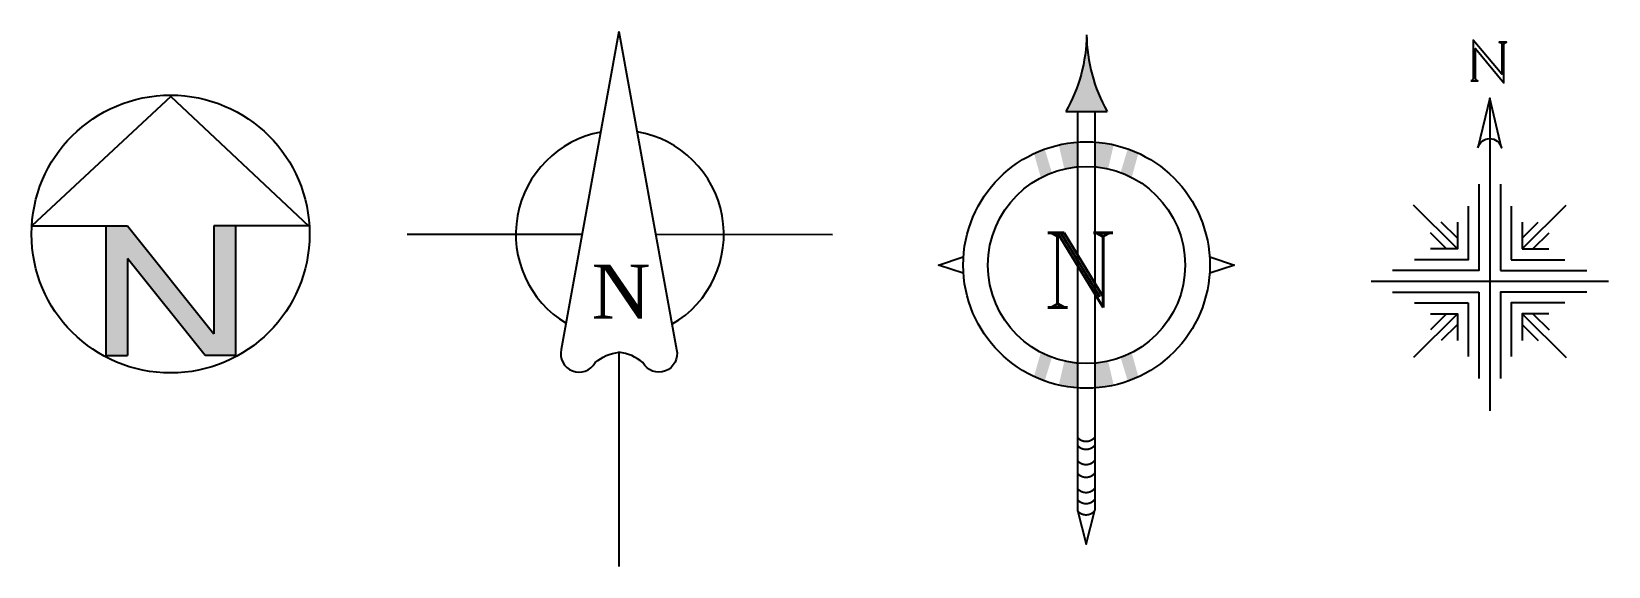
# Model space of a CAD drawing. Header units: metres. Extents: x 159 to 305, y 109 to 159.
import ezdxf
from ezdxf.enums import TextEntityAlignment as Align

# ---------------------------------------------------------------- set-up
doc = ezdxf.new("R2010")
doc.units = ezdxf.units.M
doc.layers.get('0').update_dxf_attribs({"color": 6})
doc.layers.add('Notes', color=7, linetype='Continuous')
doc.styles.add('iecNAME', font='TIMES.TTF')
doc.styles.add('Roman', font='romant.shx')

# ---------------------------------------------------------------- blocks, each defined once
blk = doc.blocks.new('NorthPnt 10')
blk.add_hatch(color=256).paths.add_polyline_path([(-4, -15.002), (3.197, -23.999), (6, -23.999), (6, -11.999), (4, -11.999), (4, -21.999), (-4, -11.999), (-6, -11.999), (-6, -23.999), (-4, -23.999)])
for p, q in [((0, 0), (-12.86, -11.999)), ((0, 0), (12.782, -11.999)), ((-12.86, -11.999), (-6, -11.999)), ((-6, -11.999), (-6, -23.999)), ((-6, -11.999), (-4, -11.999)), ((-4, -11.999), (4, -21.999)), ((4, -11.999), (4, -21.999)), ((6, -11.999), (4, -11.999)), ((6, -11.999), (6, -23.999)), ((12.782, -11.999), (6, -11.999)), ((3.195, -23.996), (-4, -15.002)), ((-4, -15.002), (-4, -23.999)), ((-6, -23.999), (-4, -23.999)), ((6, -23.999), (3.195, -23.999))]:
    blk.add_line(p, q)
blk.add_circle((-0.013, -12.745), 12.885)
blk = doc.blocks.new('NorthPnt 11')
for p, q in [((-19.7, 0.02), (-3.49, 0)), ((3.32, 0), (19.7, -0.02)), ((-0.08, -10.94), (-0.08, -30.8))]:
    blk.add_line(p, q)
for points in [[(-0.08, 18.81), (-5.43, -10.68, 0.877048), (-2.29, -11.9, -0.1543), (-0.08, -10.94, 0.090511)], [(-0.08, 18.81), (5.26, -10.68, -0.877048), (2.13, -11.9, 0.1543), (-0.08, -10.94, -0.090511)]]:
    blk.add_lwpolyline(points, format="xyb")
for start, end in [(100.5988, 238.8643), (300.0994, 80.4374)]:
    blk.add_arc((0, 0), 9.64, start, end)
at = {"color": 7, "style": 'iecNAME'}
blk.add_text('N', height=5.02, dxfattribs=at).set_placement((-2.62, -7.82))
blk = doc.blocks.new('NorthPnt 12')
blk.add_hatch(color=256).paths.add_polyline_path([(1.92, -7.1, -0.127271), (0, 0, -0.127271), (-1.92, -7.1)])
for p, q in [((-1.92, -7.1), (1.92, -7.1)), ((11.43, -20.57), (13.72, -21.34)), ((13.72, -21.34), (11.43, -22.1))]:
    blk.add_line(p, q)
for points in [[(0, 0, -0.127271), (-1.92, -7.1, -0.127271)], [(0, 0, 0.127271), (1.92, -7.1, 0.127271)]]:
    blk.add_lwpolyline(points, format="xyb")
for points in [[(-0.84, -7.1), (-0.84, -38.86)], [(0.76, -7.1), (0.76, -38.86)], [(-11.43, -22.1), (-13.72, -21.34), (-11.43, -20.57)], [(-0.84, -38.86), (-0.84, -44.06)], [(0.76, -38.86), (0.76, -44.06)], [(-0.83, -44.06), (-0.03, -47.24), (0.76, -44.06)]]:
    blk.add_lwpolyline(points)
at = {"const_width": 0.183}
for points in [[(-0.84, -37.33, 0.465825), (0.75, -37.33, 0.465825)], [(-0.84, -38.07, 0.465825), (0.75, -38.07, 0.465825)], [(-0.84, -39.48, 0.465825), (0.75, -39.48, 0.465825)], [(-0.84, -40.66, 0.465825), (0.75, -40.66, 0.465825)], [(-0.84, -42.07, 0.465825), (0.75, -42.07, 0.465825)], [(-0.84, -43.1, 0.465825), (0.75, -43.1, 0.465825)], [(-0.84, -44.14, 0.465825), (0.75, -44.14, 0.465825)]]:
    blk.add_lwpolyline(points, format="xyb", dxfattribs=at)
for radius in [11.43, 9.14]:
    blk.add_circle((0, -21.34), radius)
for points in [[(-2.57, -10.22), (-0.83, -9.96), (-2.05, -12.45), (-0.83, -12.35)], [(2.51, -10.22), (0.77, -9.96), (1.99, -12.45), (0.77, -12.35)], [(-4.87, -11), (-3.86, -10.64), (-4.24, -13.23), (-3.2, -12.81)], [(4.8, -11), (3.8, -10.64), (4.18, -13.23), (3.14, -12.81)], [(-4.87, -31.67), (-3.86, -32.03), (-4.24, -29.45), (-3.2, -29.86)], [(-2.57, -32.45), (-0.83, -32.71), (-2.05, -30.22), (-0.83, -30.33)], [(2.51, -32.45), (0.77, -32.71), (1.99, -30.22), (0.77, -30.33)], [(4.8, -31.67), (3.8, -32.03), (4.18, -29.45), (3.14, -29.86)]]:
    blk.add_solid(points)
at = {"color": 7, "style": 'Roman'}
blk.add_text('N', height=6.91, dxfattribs=at).set_placement((-4.19, -25.27), (3.04, -25.27), align=Align.ALIGNED)
blk = doc.blocks.new('NorthPnt 8')
at = {"color": 1, "linetype": 'Continuous'}
for points in [[(-1.76, 1.59), (-1.09, 1.59, -0.414214), (-1.33, 1.83), (-1.33, 4.58), (1.32, 1.41), (1.32, 4.95, -0.408188), (1.56, 5.18), (0.89, 5.18, -0.408188), (1.13, 4.95), (1.13, 2.2), (-1.52, 5.37), (-1.52, 1.83, -0.414214), (-1.76, 1.59)], [(-1.09, -4.63, -0.801248), (1.09, -4.63), (0, 0), (-1.09, -4.63)]]:
    blk.add_lwpolyline(points, format="xyb", dxfattribs=at)
for points in [[(0, 0), (0, -29)], [(-11, -17), (11, -17)]]:
    blk.add_lwpolyline(points, dxfattribs=at)
at = {"color": 8, "linetype": 'Continuous'}
for points in [[(-1, -8), (-1, -16), (-9, -16)], [(1, -8), (1, -16)], [(-3, -14), (-7.07, -9.93)], [(-2, -10.03), (-2, -15), (-6.96, -15)], [(2, -10.03), (2, -15)], [(3, -14), (7.07, -9.93)], [(-3, -11.5), (-3, -14), (-5.5, -14)], [(-3, -13), (-4.5, -11.5)], [(3, -11.5), (3, -14)], [(3, -13), (4.5, -11.5)], [(-4, -14), (-5.5, -12.5)], [(4, -14), (5.5, -12.5)], [(3, -14), (5.49, -14)], [(1, -16), (9, -16)], [(2, -15), (6.96, -15)], [(-9, -18), (-1, -18)], [(-6.96, -19), (-2, -19)], [(-2, -19), (-2, -23.96)], [(-1, -18), (-1, -26)], [(9, -18), (1, -18), (1, -26)], [(6.96, -19), (2, -19), (2, -23.96)], [(-3, -20), (-7.07, -24.07)], [(-5.5, -20), (-3, -20), (-3, -22.5)], [(-4, -20), (-5.5, -21.5)], [(3, -20), (7.07, -24.07)], [(5.49, -20), (3, -20), (3, -22.5)], [(4, -20), (5.5, -21.5)], [(-3, -21), (-4.5, -22.5)], [(3, -21), (4.5, -22.5)]]:
    blk.add_lwpolyline(points, dxfattribs=at)

msp = doc.modelspace()

# ---------------------------------------------------------------- block references
at = {"layer": 'Notes'}
for name, p in [('NorthPnt 11', (213.3, 139.85)), ('NorthPnt 12', (256.56, 158.34)), ('NorthPnt 8', (293.93, 152.49)), ('NorthPnt 10', (171.67, 152.62))]:
    msp.add_blockref(name, p, dxfattribs=at)

doc.saveas('drawing.dxf')
